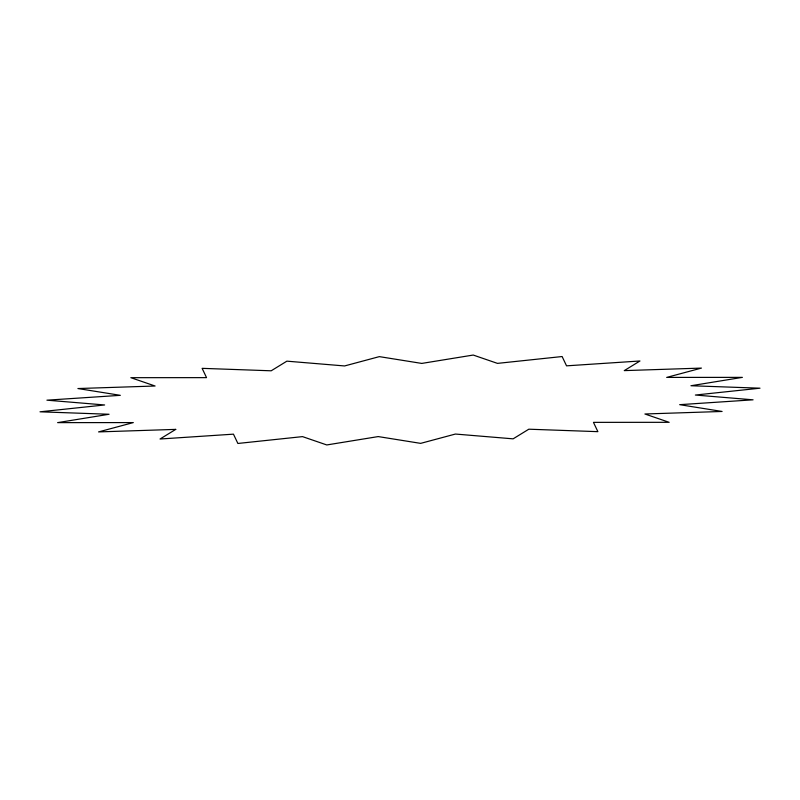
<?xml version="1.0" encoding="UTF-8"?>
<svg xmlns="http://www.w3.org/2000/svg" width="800" height="800" viewBox="0 0 800 800"><rect width="100%" height="100%" fill="white"/><g stroke="black" fill="none" stroke-linecap="round" stroke-linejoin="round"><path stroke-width="1.2" d="M175.74 429.38L160.04 439.01L233.46 434.16L237.88 443.46L302.52 436.62L326.77 444.95L378.22 436.58L420.65 443.37L455.41 434.05L513.12 438.84L528.82 429.2L597.88 431.66L593.46 422.36L669.16 422.32L644.91 413.99L722.09 411.46L679.67 404.67L753.08 399.82L695.37 395.04L760 388.19L690.94 385.74L742.39 377.37L666.68 377.41L701.44 368.09L624.26 370.62L639.96 360.99L566.54 365.84L562.12 356.54L497.48 363.38L473.23 355.05L421.78 363.42L379.35 356.63L344.59 365.95L286.88 361.16L271.18 370.8L202.12 368.34L206.54 377.64L130.84 377.68L155.09 386.01L77.91 388.54L120.33 395.33L46.92 400.18L104.63 404.96L40 411.81L109.06 414.26L57.61 422.63L133.32 422.59L98.56 431.91L175.74 429.38"/></g></svg>
